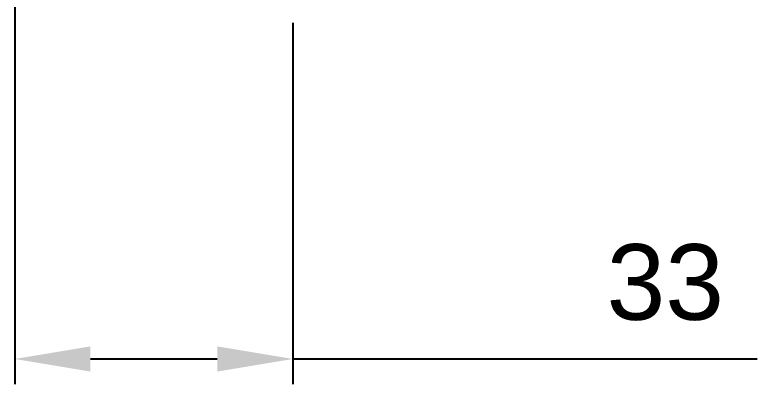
# Model space of a CAD drawing. Header units: millimetres. Extents: x 1301 to 1721, y -207 to 90.
# Drawn here: x 1513.37 to 1542.84, y -132.7 to -118.05 of the extents above; entities that cross this region are included whole.
import ezdxf

# ---------------------------------------------------------------- set-up
doc = ezdxf.new("R2010")
doc.units = ezdxf.units.MM
doc.layers.add('DIM', color=5, linetype='Continuous')
doc.styles.get("Standard").update_dxf_attribs({"font": 'arial.ttf'})
doc.dimstyles.new('사본 Standard', dxfattribs={"dimtxt": 2.5, "dimasz": 3, "dimexe": 1, "dimexo": 1, "dimgap": 0.9, "dimtad": 1, "dimdec": 1, "dimdsep": 46, "dimtxsty": 'Standard', "dimcen": 0.09, "dimclrd": 3, "dimclre": 3, "dimclrt": 2, "dimadec": 0, "dimazin": 0, "dimtfac": 1, "dimtdec": 1, "dimtmove": 0, "dimatfit": 3, "dimfxl": 1.25, "dimtolj": 1, "dimtzin": 0, "dimarcsym": 1})

# ---------------------------------------------------------------- blocks, each defined once
blk = doc.blocks.new('*D30')
at = {"layer": 'Defpoints', "color": 0, "transparency": 16777216}
for p in [(1513.371, -109.529), (1524.405, -117.358), (1513.371, -131.697)]:
    blk.add_point(p, dxfattribs=at)
at = {"layer": 'DIM', "linetype": 'ByBlock', "lineweight": -2, "transparency": 16777216}
for p, q in [((1513.371, -110.529), (1513.371, -132.697)), ((1524.405, -118.358), (1524.405, -132.697)), ((1516.371, -131.697), (1521.405, -131.697)), ((1524.405, -131.697), (1542.838, -131.697))]:
    blk.add_line(p, q, dxfattribs=at)
at = {"layer": 'DIM', "transparency": 16777216}
for points in [[(1516.371, -131.197), (1516.371, -132.197), (1513.371, -131.697)], [(1521.405, -131.197), (1521.405, -132.197), (1524.405, -131.697)]]:
    blk.add_solid(points, dxfattribs=at)
at = {"layer": 'DIM', "transparency": 16777216, "insert": (1539.191, -128.664), "char_height": 3, "attachment_point": 5}
blk.add_mtext('\\A1;33', dxfattribs=at)

msp = doc.modelspace()

# ---------------------------------------------------------------- dimensions: what is measured, and where the dimension line sits
at = {"layer": 'DIM'}
dim = msp.add_linear_dim(base=(1513.371, -131.697), p1=(1524.405, -117.358), p2=(1513.371, -109.529), text='33', dimstyle='사본 Standard', override={"dimtxt": 3, "dimgap": 1.5, "dimcen": 0, "dimclrd": 256, "dimclre": 256, "dimclrt": 256, "dimtofl": 0}, dxfattribs=at)
dim.commit()
dim.dimension.update_dxf_attribs({"geometry": '*D30', "text_midpoint": (1539.191, -131.697), "dimtype": 160})

doc.saveas('drawing.dxf')
